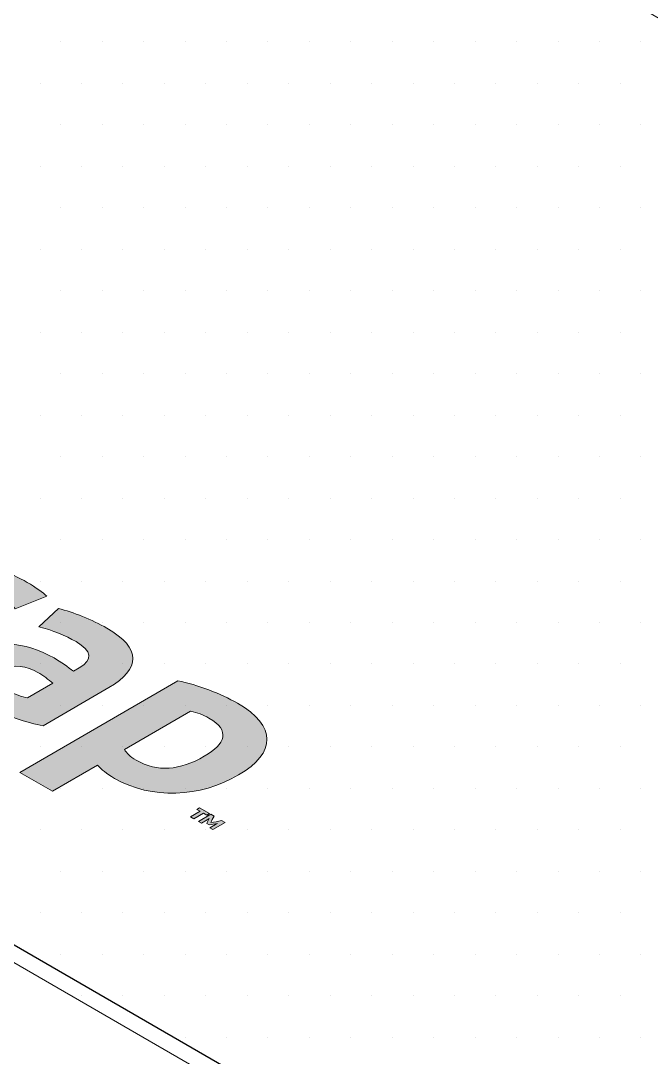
# Model space of a CAD drawing. Header units: inches. Extents: x -17.6 to 82.3, y -15.1 to 23.2.
# Drawn here: x 16.2297 to 16.515, y 10.5778 to 11.0465 of the extents above; entities that cross this region are included whole.
import ezdxf

# ---------------------------------------------------------------- set-up
doc = ezdxf.new("R2010")
doc.units = ezdxf.units.IN
doc.header["$MEASUREMENT"] = 0
for name, color, linetype, lineweight in [('.ATI-HATCH', 7, 'Continuous', 0), ('G-ANNO-TTLB', 7, 'Continuous', 0), ('TYVEK', 7, 'Continuous', 0)]:
    doc.layers.add(name, color=color, linetype=linetype, lineweight=lineweight)

# ---------------------------------------------------------------- blocks, each defined once
blk = doc.blocks.new('Block_249')
at = {"layer": 'TYVEK', "true_color": 0x000000, "transparency": 33554687}
h = blk.add_hatch(color=18, dxfattribs=at)
h.dxf.hatch_style = 2
edge = h.paths.add_edge_path()
edge.add_spline(control_points=[(16.2327, 10.79251), (16.23659, 10.79028), (16.23984, 10.78792), (16.24146, 10.78637), (16.24146, 10.78637), (16.2272, 10.78059), (16.2272, 10.78059), (16.22601, 10.78201), (16.22395, 10.78344), (16.22169, 10.78474), (16.21769, 10.78703), (16.21424, 10.78815), (16.2109, 10.78883), (16.2109, 10.78883), (16.16892, 10.76446), (16.16892, 10.76446), (16.16892, 10.76446), (16.15402, 10.77301), (16.15402, 10.77301), (16.15402, 10.77301), (16.20531, 10.80279), (16.20531, 10.80279), (16.21404, 10.80113), (16.22493, 10.79697), (16.2327, 10.79251)], knot_values=[0, 0, 0, 0, 1, 1, 1, 2, 2, 2, 3, 3, 3, 4, 4, 4, 5, 5, 5, 6, 6, 6, 7, 7, 7, 8, 8, 8, 8], degree=3, periodic=0)
h = blk.add_hatch(color=18, dxfattribs=at)
h.dxf.hatch_style = 2
edge = h.paths.add_edge_path()
edge.add_spline(control_points=[(16.23277, 10.74029), (16.23277, 10.74029), (16.24422, 10.74695), (16.24422, 10.74695), (16.24227, 10.74868), (16.24, 10.75036), (16.23741, 10.75185), (16.23244, 10.7547), (16.22663, 10.75581), (16.2216, 10.75289), (16.2171, 10.75028), (16.21798, 10.74705), (16.22371, 10.74376), (16.22694, 10.7419), (16.23029, 10.74073), (16.23277, 10.74029)], knot_values=[0, 0, 0, 0, 1, 1, 1, 2, 2, 2, 3, 3, 3, 4, 4, 4, 5, 5, 5, 5], degree=3, periodic=0)
edge = h.paths.add_edge_path()
edge.add_spline(control_points=[(16.21159, 10.73848), (16.1968, 10.74697), (16.19652, 10.75541), (16.20616, 10.76101), (16.21676, 10.76717), (16.23172, 10.76575), (16.24479, 10.75837), (16.24781, 10.75664), (16.25127, 10.75416), (16.25354, 10.75236), (16.25354, 10.75236), (16.25611, 10.75385), (16.25611, 10.75385), (16.26264, 10.75764), (16.26197, 10.76161), (16.25473, 10.76577), (16.24998, 10.7685), (16.24415, 10.77098), (16.23791, 10.77246), (16.23791, 10.77246), (16.24677, 10.78073), (16.24677, 10.78073), (16.25334, 10.77918), (16.26208, 10.77565), (16.26867, 10.77186), (16.28454, 10.76275), (16.28407, 10.75337), (16.26962, 10.74498), (16.26962, 10.74498), (16.23985, 10.7277), (16.23985, 10.7277), (16.23317, 10.72893), (16.22239, 10.73228), (16.21159, 10.73848)], knot_values=[0, 0, 0, 0, 1, 1, 1, 2, 2, 2, 3, 3, 3, 4, 4, 4, 5, 5, 5, 6, 6, 6, 7, 7, 7, 8, 8, 8, 9, 9, 9, 10, 10, 10, 11, 11, 11, 11], degree=3, periodic=0)
h = blk.add_hatch(color=18, dxfattribs=at)
h.dxf.hatch_style = 2
edge = h.paths.add_edge_path()
edge.add_spline(control_points=[(16.28201, 10.71215), (16.29151, 10.70669), (16.30172, 10.70751), (16.31275, 10.71391), (16.32239, 10.71951), (16.32471, 10.72559), (16.31488, 10.73123), (16.31218, 10.73278), (16.3097, 10.73359), (16.30658, 10.73439), (16.30658, 10.73439), (16.2766, 10.71699), (16.2766, 10.71699), (16.27779, 10.71531), (16.27888, 10.71394), (16.28201, 10.71215)], knot_values=[0, 0, 0, 0, 1, 1, 1, 2, 2, 2, 3, 3, 3, 4, 4, 4, 5, 5, 5, 5], degree=3, periodic=0)
edge = h.paths.add_edge_path()
edge.add_spline(control_points=[(16.27217, 10.70394), (16.2684, 10.70611), (16.26623, 10.70785), (16.2645, 10.70996), (16.2645, 10.70996), (16.24415, 10.69815), (16.24415, 10.69815), (16.24415, 10.69815), (16.22935, 10.70664), (16.22935, 10.70664), (16.22935, 10.70664), (16.30078, 10.74811), (16.30078, 10.74811), (16.30972, 10.74619), (16.32018, 10.74229), (16.32785, 10.73789), (16.34556, 10.72772), (16.34543, 10.71543), (16.3283, 10.70548), (16.31074, 10.69528), (16.28902, 10.69427), (16.27217, 10.70394)], knot_values=[0, 0, 0, 0, 1, 1, 1, 2, 2, 2, 3, 3, 3, 4, 4, 4, 5, 5, 5, 6, 6, 6, 7, 7, 7, 7], degree=3, periodic=0)
h = blk.add_hatch(color=18, dxfattribs=at)
h.dxf.hatch_style = 2
edge = h.paths.add_edge_path()
edge.add_spline(control_points=[(16.31727, 10.6868), (16.31651, 10.68572), (16.31609, 10.68487), (16.31578, 10.68394), (16.31737, 10.68413), (16.31877, 10.68442), (16.32062, 10.68488), (16.32062, 10.68488), (16.32217, 10.68398), (16.32217, 10.68398), (16.32217, 10.68398), (16.31663, 10.68077), (16.31663, 10.68077), (16.31663, 10.68077), (16.31528, 10.68155), (16.31528, 10.68155), (16.31528, 10.68155), (16.31783, 10.68303), (16.31783, 10.68303), (16.31783, 10.68303), (16.31876, 10.68349), (16.31876, 10.68349), (16.3175, 10.68326), (16.3161, 10.68305), (16.31495, 10.6829), (16.31495, 10.6829), (16.31392, 10.6835), (16.31392, 10.6835), (16.31416, 10.68418), (16.31454, 10.685), (16.31493, 10.68575), (16.31493, 10.68575), (16.31409, 10.68518), (16.31409, 10.68518), (16.31409, 10.68518), (16.31154, 10.6837), (16.31154, 10.6837), (16.31154, 10.6837), (16.31018, 10.68447), (16.31018, 10.68447), (16.31018, 10.68447), (16.31572, 10.68769), (16.31572, 10.68769), (16.31572, 10.68769), (16.31727, 10.6868), (16.31727, 10.6868)], knot_values=[0, 0, 0, 0, 1, 1, 1, 2, 2, 2, 3, 3, 3, 4, 4, 4, 5, 5, 5, 6, 6, 6, 7, 7, 7, 8, 8, 8, 9, 9, 9, 10, 10, 10, 11, 11, 11, 12, 12, 12, 13, 13, 13, 14, 14, 14, 15, 15, 15, 15], degree=3, periodic=0)
edge = h.paths.add_edge_path()
edge.add_spline(control_points=[(16.31086, 10.68906), (16.31086, 10.68906), (16.30936, 10.68992), (16.30936, 10.68992), (16.30936, 10.68992), (16.31059, 10.69064), (16.31059, 10.69064), (16.31059, 10.69064), (16.3151, 10.68804), (16.3151, 10.68804), (16.3151, 10.68804), (16.31387, 10.68733), (16.31387, 10.68733), (16.31387, 10.68733), (16.31237, 10.6882), (16.31237, 10.6882), (16.31237, 10.6882), (16.30806, 10.68569), (16.30806, 10.68569), (16.30806, 10.68569), (16.30655, 10.68656), (16.30655, 10.68656), (16.30655, 10.68656), (16.31086, 10.68906), (16.31086, 10.68906)], knot_values=[0, 0, 0, 0, 1, 1, 1, 2, 2, 2, 3, 3, 3, 4, 4, 4, 5, 5, 5, 6, 6, 6, 7, 7, 7, 8, 8, 8, 8], degree=3, periodic=0)
at = {"layer": 'TYVEK'}
for points, knots in [([(16.2327, 10.79251), (16.23659, 10.79028), (16.23984, 10.78792), (16.24146, 10.78637), (16.24146, 10.78637), (16.2272, 10.78059), (16.2272, 10.78059), (16.22601, 10.78201), (16.22395, 10.78344), (16.22169, 10.78474), (16.21769, 10.78703), (16.21424, 10.78815), (16.2109, 10.78883), (16.2109, 10.78883), (16.16892, 10.76446), (16.16892, 10.76446), (16.16892, 10.76446), (16.15402, 10.77301), (16.15402, 10.77301), (16.15402, 10.77301), (16.20531, 10.80279), (16.20531, 10.80279), (16.21404, 10.80113), (16.22493, 10.79697), (16.2327, 10.79251)], [0, 0, 0, 0, 1, 1, 1, 2, 2, 2, 3, 3, 3, 4, 4, 4, 5, 5, 5, 6, 6, 6, 7, 7, 7, 8, 8, 8, 8]), ([(16.21159, 10.73848), (16.1968, 10.74697), (16.19652, 10.75541), (16.20616, 10.76101), (16.21676, 10.76717), (16.23172, 10.76575), (16.24479, 10.75837), (16.24781, 10.75664), (16.25127, 10.75416), (16.25354, 10.75236), (16.25354, 10.75236), (16.25611, 10.75385), (16.25611, 10.75385), (16.26264, 10.75764), (16.26197, 10.76161), (16.25473, 10.76577), (16.24998, 10.7685), (16.24415, 10.77098), (16.23791, 10.77246), (16.23791, 10.77246), (16.24677, 10.78073), (16.24677, 10.78073), (16.25334, 10.77918), (16.26208, 10.77565), (16.26867, 10.77186), (16.28454, 10.76275), (16.28407, 10.75337), (16.26962, 10.74498), (16.26962, 10.74498), (16.23985, 10.7277), (16.23985, 10.7277), (16.23317, 10.72893), (16.22239, 10.73228), (16.21159, 10.73848)], [0, 0, 0, 0, 1, 1, 1, 2, 2, 2, 3, 3, 3, 4, 4, 4, 5, 5, 5, 6, 6, 6, 7, 7, 7, 8, 8, 8, 9, 9, 9, 10, 10, 10, 11, 11, 11, 11]), ([(16.23277, 10.74029), (16.23277, 10.74029), (16.24422, 10.74695), (16.24422, 10.74695), (16.24227, 10.74868), (16.24, 10.75036), (16.23741, 10.75185), (16.23244, 10.7547), (16.22663, 10.75581), (16.2216, 10.75289), (16.2171, 10.75028), (16.21798, 10.74705), (16.22371, 10.74376), (16.22694, 10.7419), (16.23029, 10.74073), (16.23277, 10.74029)], [0, 0, 0, 0, 1, 1, 1, 2, 2, 2, 3, 3, 3, 4, 4, 4, 5, 5, 5, 5]), ([(16.27217, 10.70394), (16.2684, 10.70611), (16.26623, 10.70785), (16.2645, 10.70996), (16.2645, 10.70996), (16.24415, 10.69815), (16.24415, 10.69815), (16.24415, 10.69815), (16.22935, 10.70664), (16.22935, 10.70664), (16.22935, 10.70664), (16.30078, 10.74811), (16.30078, 10.74811), (16.30972, 10.74619), (16.32018, 10.74229), (16.32785, 10.73789), (16.34556, 10.72772), (16.34543, 10.71543), (16.3283, 10.70548), (16.31074, 10.69528), (16.28902, 10.69427), (16.27217, 10.70394)], [0, 0, 0, 0, 1, 1, 1, 2, 2, 2, 3, 3, 3, 4, 4, 4, 5, 5, 5, 6, 6, 6, 7, 7, 7, 7]), ([(16.28201, 10.71215), (16.29151, 10.70669), (16.30172, 10.70751), (16.31275, 10.71391), (16.32239, 10.71951), (16.32471, 10.72559), (16.31488, 10.73123), (16.31218, 10.73278), (16.3097, 10.73359), (16.30658, 10.73439), (16.30658, 10.73439), (16.2766, 10.71699), (16.2766, 10.71699), (16.27779, 10.71531), (16.27888, 10.71394), (16.28201, 10.71215)], [0, 0, 0, 0, 1, 1, 1, 2, 2, 2, 3, 3, 3, 4, 4, 4, 5, 5, 5, 5]), ([(16.31086, 10.68906), (16.31086, 10.68906), (16.30936, 10.68992), (16.30936, 10.68992), (16.30936, 10.68992), (16.31059, 10.69064), (16.31059, 10.69064), (16.31059, 10.69064), (16.3151, 10.68804), (16.3151, 10.68804), (16.3151, 10.68804), (16.31387, 10.68733), (16.31387, 10.68733), (16.31387, 10.68733), (16.31237, 10.6882), (16.31237, 10.6882), (16.31237, 10.6882), (16.30806, 10.68569), (16.30806, 10.68569), (16.30806, 10.68569), (16.30655, 10.68656), (16.30655, 10.68656), (16.30655, 10.68656), (16.31086, 10.68906), (16.31086, 10.68906)], [0, 0, 0, 0, 1, 1, 1, 2, 2, 2, 3, 3, 3, 4, 4, 4, 5, 5, 5, 6, 6, 6, 7, 7, 7, 8, 8, 8, 8]), ([(16.31727, 10.6868), (16.31651, 10.68572), (16.31609, 10.68487), (16.31578, 10.68394), (16.31737, 10.68413), (16.31877, 10.68442), (16.32062, 10.68488), (16.32062, 10.68488), (16.32217, 10.68398), (16.32217, 10.68398), (16.32217, 10.68398), (16.31663, 10.68077), (16.31663, 10.68077), (16.31663, 10.68077), (16.31528, 10.68155), (16.31528, 10.68155), (16.31528, 10.68155), (16.31783, 10.68303), (16.31783, 10.68303), (16.31783, 10.68303), (16.31876, 10.68349), (16.31876, 10.68349), (16.3175, 10.68326), (16.3161, 10.68305), (16.31495, 10.6829), (16.31495, 10.6829), (16.31392, 10.6835), (16.31392, 10.6835), (16.31416, 10.68418), (16.31454, 10.685), (16.31493, 10.68575), (16.31493, 10.68575), (16.31409, 10.68518), (16.31409, 10.68518), (16.31409, 10.68518), (16.31154, 10.6837), (16.31154, 10.6837), (16.31154, 10.6837), (16.31018, 10.68447), (16.31018, 10.68447), (16.31018, 10.68447), (16.31572, 10.68769), (16.31572, 10.68769), (16.31572, 10.68769), (16.31727, 10.6868), (16.31727, 10.6868)], [0, 0, 0, 0, 1, 1, 1, 2, 2, 2, 3, 3, 3, 4, 4, 4, 5, 5, 5, 6, 6, 6, 7, 7, 7, 8, 8, 8, 9, 9, 9, 10, 10, 10, 11, 11, 11, 12, 12, 12, 13, 13, 13, 14, 14, 14, 15, 15, 15, 15])]:
    blk.add_open_spline(points, degree=3, knots=knots, dxfattribs=at)
blk = doc.blocks.new('Block_248')
at = {"layer": 'TYVEK'}
blk.add_blockref('Block_249', (0, 0), dxfattribs=at)
blk = doc.blocks.new('Block_353')
at = {"layer": '.ATI-HATCH'}
blk.add_open_spline([(17.86528, 10.26903), (17.86528, 10.26903), (16.02681, 11.33181), (16.02681, 11.33181), (16.02681, 11.33181), (15.78736, 11.30125), (15.78736, 11.30125), (15.78736, 11.30125), (15.69111, 11.24611), (15.69111, 11.24611), (15.69111, 11.24611), (15.69111, 10.93028), (15.69111, 10.93028), (15.69111, 10.93028), (17.59694, 9.82833), (17.59694, 9.82833), (17.59694, 9.82833), (17.73153, 9.75056), (17.73153, 9.75056), (17.73153, 9.75056), (18.69347, 9.79014), (18.69347, 9.79014), (18.69347, 9.79014), (17.86528, 10.26903), (17.86528, 10.26903)], degree=3, knots=[0, 0, 0, 0, 1, 1, 1, 2, 2, 2, 3, 3, 3, 4, 4, 4, 5, 5, 5, 6, 6, 6, 7, 7, 7, 8, 8, 8, 8], dxfattribs=at)
at = {"layer": '.ATI-HATCH', "color": 8, "lineweight": 0, "true_color": 0x808080}
for points in [[(16.24785, 11.0369), (16.24785, 11.0369), (16.24785, 11.0369), (16.24785, 11.0369)], [(16.2666, 11.0369), (16.2666, 11.0369), (16.2666, 11.0369), (16.2666, 11.0369)], [(16.28535, 11.0369), (16.28535, 11.0369), (16.28535, 11.0369), (16.28535, 11.0369)], [(16.3041, 11.0369), (16.3041, 11.0369), (16.3041, 11.0369), (16.3041, 11.0369)], [(16.32285, 11.0369), (16.32285, 11.0369), (16.32285, 11.0369), (16.32285, 11.0369)], [(16.3416, 11.0369), (16.3416, 11.0369), (16.3416, 11.0369), (16.3416, 11.0369)], [(16.36035, 11.0369), (16.36035, 11.0369), (16.36035, 11.0369), (16.36035, 11.0369)], [(16.3791, 11.0369), (16.3791, 11.0369), (16.3791, 11.0369), (16.3791, 11.0369)], [(16.39785, 11.0369), (16.39785, 11.0369), (16.39785, 11.0369), (16.39785, 11.0369)], [(16.4166, 11.0369), (16.4166, 11.0369), (16.4166, 11.0369), (16.4166, 11.0369)], [(16.43535, 11.0369), (16.43535, 11.0369), (16.43535, 11.0369), (16.43535, 11.0369)], [(16.4541, 11.0369), (16.4541, 11.0369), (16.4541, 11.0369), (16.4541, 11.0369)], [(16.47285, 11.0369), (16.47285, 11.0369), (16.47285, 11.0369), (16.47285, 11.0369)], [(16.4916, 11.0369), (16.4916, 11.0369), (16.4916, 11.0369), (16.4916, 11.0369)], [(16.51035, 11.0369), (16.51035, 11.0369), (16.51035, 11.0369), (16.51035, 11.0369)], [(16.23847, 11.01815), (16.23847, 11.01815), (16.23847, 11.01815), (16.23847, 11.01815)], [(16.25722, 11.01815), (16.25722, 11.01815), (16.25722, 11.01815), (16.25722, 11.01815)], [(16.27597, 11.01815), (16.27597, 11.01815), (16.27597, 11.01815), (16.27597, 11.01815)], [(16.29472, 11.01815), (16.29472, 11.01815), (16.29472, 11.01815), (16.29472, 11.01815)], [(16.31347, 11.01815), (16.31347, 11.01815), (16.31347, 11.01815), (16.31347, 11.01815)], [(16.33222, 11.01815), (16.33222, 11.01815), (16.33222, 11.01815), (16.33222, 11.01815)], [(16.35097, 11.01815), (16.35097, 11.01815), (16.35097, 11.01815), (16.35097, 11.01815)], [(16.36972, 11.01815), (16.36972, 11.01815), (16.36972, 11.01815), (16.36972, 11.01815)], [(16.38847, 11.01815), (16.38847, 11.01815), (16.38847, 11.01815), (16.38847, 11.01815)], [(16.40722, 11.01815), (16.40722, 11.01815), (16.40722, 11.01815), (16.40722, 11.01815)], [(16.42597, 11.01815), (16.42597, 11.01815), (16.42597, 11.01815), (16.42597, 11.01815)], [(16.44472, 11.01815), (16.44472, 11.01815), (16.44472, 11.01815), (16.44472, 11.01815)], [(16.46347, 11.01815), (16.46347, 11.01815), (16.46347, 11.01815), (16.46347, 11.01815)], [(16.48222, 11.01815), (16.48222, 11.01815), (16.48222, 11.01815), (16.48222, 11.01815)], [(16.50097, 11.01815), (16.50097, 11.01815), (16.50097, 11.01815), (16.50097, 11.01815)], [(16.24785, 10.9994), (16.24785, 10.9994), (16.24785, 10.9994), (16.24785, 10.9994)], [(16.2666, 10.9994), (16.2666, 10.9994), (16.2666, 10.9994), (16.2666, 10.9994)], [(16.28535, 10.9994), (16.28535, 10.9994), (16.28535, 10.9994), (16.28535, 10.9994)], [(16.3041, 10.9994), (16.3041, 10.9994), (16.3041, 10.9994), (16.3041, 10.9994)], [(16.32285, 10.9994), (16.32285, 10.9994), (16.32285, 10.9994), (16.32285, 10.9994)], [(16.3416, 10.9994), (16.3416, 10.9994), (16.3416, 10.9994), (16.3416, 10.9994)], [(16.36035, 10.9994), (16.36035, 10.9994), (16.36035, 10.9994), (16.36035, 10.9994)], [(16.3791, 10.9994), (16.3791, 10.9994), (16.3791, 10.9994), (16.3791, 10.9994)], [(16.39785, 10.9994), (16.39785, 10.9994), (16.39785, 10.9994), (16.39785, 10.9994)], [(16.4166, 10.9994), (16.4166, 10.9994), (16.4166, 10.9994), (16.4166, 10.9994)], [(16.43535, 10.9994), (16.43535, 10.9994), (16.43535, 10.9994), (16.43535, 10.9994)], [(16.4541, 10.9994), (16.4541, 10.9994), (16.4541, 10.9994), (16.4541, 10.9994)], [(16.47285, 10.9994), (16.47285, 10.9994), (16.47285, 10.9994), (16.47285, 10.9994)], [(16.4916, 10.9994), (16.4916, 10.9994), (16.4916, 10.9994), (16.4916, 10.9994)], [(16.51035, 10.9994), (16.51035, 10.9994), (16.51035, 10.9994), (16.51035, 10.9994)], [(16.23847, 10.98065), (16.23847, 10.98065), (16.23847, 10.98065), (16.23847, 10.98065)], [(16.25722, 10.98065), (16.25722, 10.98065), (16.25722, 10.98065), (16.25722, 10.98065)], [(16.27597, 10.98065), (16.27597, 10.98065), (16.27597, 10.98065), (16.27597, 10.98065)], [(16.29472, 10.98065), (16.29472, 10.98065), (16.29472, 10.98065), (16.29472, 10.98065)], [(16.31347, 10.98065), (16.31347, 10.98065), (16.31347, 10.98065), (16.31347, 10.98065)], [(16.33222, 10.98065), (16.33222, 10.98065), (16.33222, 10.98065), (16.33222, 10.98065)], [(16.35097, 10.98065), (16.35097, 10.98065), (16.35097, 10.98065), (16.35097, 10.98065)], [(16.36972, 10.98065), (16.36972, 10.98065), (16.36972, 10.98065), (16.36972, 10.98065)], [(16.38847, 10.98065), (16.38847, 10.98065), (16.38847, 10.98065), (16.38847, 10.98065)], [(16.40722, 10.98065), (16.40722, 10.98065), (16.40722, 10.98065), (16.40722, 10.98065)], [(16.42597, 10.98065), (16.42597, 10.98065), (16.42597, 10.98065), (16.42597, 10.98065)], [(16.44472, 10.98065), (16.44472, 10.98065), (16.44472, 10.98065), (16.44472, 10.98065)], [(16.46347, 10.98065), (16.46347, 10.98065), (16.46347, 10.98065), (16.46347, 10.98065)], [(16.48222, 10.98065), (16.48222, 10.98065), (16.48222, 10.98065), (16.48222, 10.98065)], [(16.50097, 10.98065), (16.50097, 10.98065), (16.50097, 10.98065), (16.50097, 10.98065)], [(16.24785, 10.9619), (16.24785, 10.9619), (16.24785, 10.9619), (16.24785, 10.9619)], [(16.2666, 10.9619), (16.2666, 10.9619), (16.2666, 10.9619), (16.2666, 10.9619)], [(16.28535, 10.9619), (16.28535, 10.9619), (16.28535, 10.9619), (16.28535, 10.9619)], [(16.3041, 10.9619), (16.3041, 10.9619), (16.3041, 10.9619), (16.3041, 10.9619)], [(16.32285, 10.9619), (16.32285, 10.9619), (16.32285, 10.9619), (16.32285, 10.9619)], [(16.3416, 10.9619), (16.3416, 10.9619), (16.3416, 10.9619), (16.3416, 10.9619)], [(16.36035, 10.9619), (16.36035, 10.9619), (16.36035, 10.9619), (16.36035, 10.9619)], [(16.3791, 10.9619), (16.3791, 10.9619), (16.3791, 10.9619), (16.3791, 10.9619)], [(16.39785, 10.9619), (16.39785, 10.9619), (16.39785, 10.9619), (16.39785, 10.9619)], [(16.4166, 10.9619), (16.4166, 10.9619), (16.4166, 10.9619), (16.4166, 10.9619)], [(16.43535, 10.9619), (16.43535, 10.9619), (16.43535, 10.9619), (16.43535, 10.9619)], [(16.4541, 10.9619), (16.4541, 10.9619), (16.4541, 10.9619), (16.4541, 10.9619)], [(16.47285, 10.9619), (16.47285, 10.9619), (16.47285, 10.9619), (16.47285, 10.9619)], [(16.4916, 10.9619), (16.4916, 10.9619), (16.4916, 10.9619), (16.4916, 10.9619)], [(16.51035, 10.9619), (16.51035, 10.9619), (16.51035, 10.9619), (16.51035, 10.9619)], [(16.23847, 10.94315), (16.23847, 10.94315), (16.23847, 10.94315), (16.23847, 10.94315)], [(16.25722, 10.94315), (16.25722, 10.94315), (16.25722, 10.94315), (16.25722, 10.94315)], [(16.27597, 10.94315), (16.27597, 10.94315), (16.27597, 10.94315), (16.27597, 10.94315)], [(16.29472, 10.94315), (16.29472, 10.94315), (16.29472, 10.94315), (16.29472, 10.94315)], [(16.31347, 10.94315), (16.31347, 10.94315), (16.31347, 10.94315), (16.31347, 10.94315)], [(16.33222, 10.94315), (16.33222, 10.94315), (16.33222, 10.94315), (16.33222, 10.94315)], [(16.35097, 10.94315), (16.35097, 10.94315), (16.35097, 10.94315), (16.35097, 10.94315)], [(16.36972, 10.94315), (16.36972, 10.94315), (16.36972, 10.94315), (16.36972, 10.94315)], [(16.38847, 10.94315), (16.38847, 10.94315), (16.38847, 10.94315), (16.38847, 10.94315)], [(16.40722, 10.94315), (16.40722, 10.94315), (16.40722, 10.94315), (16.40722, 10.94315)], [(16.42597, 10.94315), (16.42597, 10.94315), (16.42597, 10.94315), (16.42597, 10.94315)], [(16.44472, 10.94315), (16.44472, 10.94315), (16.44472, 10.94315), (16.44472, 10.94315)], [(16.46347, 10.94315), (16.46347, 10.94315), (16.46347, 10.94315), (16.46347, 10.94315)], [(16.48222, 10.94315), (16.48222, 10.94315), (16.48222, 10.94315), (16.48222, 10.94315)], [(16.50097, 10.94315), (16.50097, 10.94315), (16.50097, 10.94315), (16.50097, 10.94315)], [(16.24785, 10.9244), (16.24785, 10.9244), (16.24785, 10.9244), (16.24785, 10.9244)], [(16.2666, 10.9244), (16.2666, 10.9244), (16.2666, 10.9244), (16.2666, 10.9244)], [(16.28535, 10.9244), (16.28535, 10.9244), (16.28535, 10.9244), (16.28535, 10.9244)], [(16.3041, 10.9244), (16.3041, 10.9244), (16.3041, 10.9244), (16.3041, 10.9244)], [(16.32285, 10.9244), (16.32285, 10.9244), (16.32285, 10.9244), (16.32285, 10.9244)], [(16.3416, 10.9244), (16.3416, 10.9244), (16.3416, 10.9244), (16.3416, 10.9244)], [(16.36035, 10.9244), (16.36035, 10.9244), (16.36035, 10.9244), (16.36035, 10.9244)], [(16.3791, 10.9244), (16.3791, 10.9244), (16.3791, 10.9244), (16.3791, 10.9244)], [(16.39785, 10.9244), (16.39785, 10.9244), (16.39785, 10.9244), (16.39785, 10.9244)], [(16.4166, 10.9244), (16.4166, 10.9244), (16.4166, 10.9244), (16.4166, 10.9244)], [(16.43535, 10.9244), (16.43535, 10.9244), (16.43535, 10.9244), (16.43535, 10.9244)], [(16.4541, 10.9244), (16.4541, 10.9244), (16.4541, 10.9244), (16.4541, 10.9244)], [(16.47285, 10.9244), (16.47285, 10.9244), (16.47285, 10.9244), (16.47285, 10.9244)], [(16.4916, 10.9244), (16.4916, 10.9244), (16.4916, 10.9244), (16.4916, 10.9244)], [(16.51035, 10.9244), (16.51035, 10.9244), (16.51035, 10.9244), (16.51035, 10.9244)], [(16.23847, 10.90565), (16.23847, 10.90565), (16.23847, 10.90565), (16.23847, 10.90565)], [(16.25722, 10.90565), (16.25722, 10.90565), (16.25722, 10.90565), (16.25722, 10.90565)], [(16.27597, 10.90565), (16.27597, 10.90565), (16.27597, 10.90565), (16.27597, 10.90565)], [(16.29472, 10.90565), (16.29472, 10.90565), (16.29472, 10.90565), (16.29472, 10.90565)], [(16.31347, 10.90565), (16.31347, 10.90565), (16.31347, 10.90565), (16.31347, 10.90565)], [(16.33222, 10.90565), (16.33222, 10.90565), (16.33222, 10.90565), (16.33222, 10.90565)], [(16.35097, 10.90565), (16.35097, 10.90565), (16.35097, 10.90565), (16.35097, 10.90565)], [(16.36972, 10.90565), (16.36972, 10.90565), (16.36972, 10.90565), (16.36972, 10.90565)], [(16.38847, 10.90565), (16.38847, 10.90565), (16.38847, 10.90565), (16.38847, 10.90565)], [(16.40722, 10.90565), (16.40722, 10.90565), (16.40722, 10.90565), (16.40722, 10.90565)], [(16.42597, 10.90565), (16.42597, 10.90565), (16.42597, 10.90565), (16.42597, 10.90565)], [(16.44472, 10.90565), (16.44472, 10.90565), (16.44472, 10.90565), (16.44472, 10.90565)], [(16.46347, 10.90565), (16.46347, 10.90565), (16.46347, 10.90565), (16.46347, 10.90565)], [(16.48222, 10.90565), (16.48222, 10.90565), (16.48222, 10.90565), (16.48222, 10.90565)], [(16.50097, 10.90565), (16.50097, 10.90565), (16.50097, 10.90565), (16.50097, 10.90565)], [(16.24785, 10.8869), (16.24785, 10.8869), (16.24785, 10.8869), (16.24785, 10.8869)], [(16.2666, 10.8869), (16.2666, 10.8869), (16.2666, 10.8869), (16.2666, 10.8869)], [(16.28535, 10.8869), (16.28535, 10.8869), (16.28535, 10.8869), (16.28535, 10.8869)], [(16.3041, 10.8869), (16.3041, 10.8869), (16.3041, 10.8869), (16.3041, 10.8869)], [(16.32285, 10.8869), (16.32285, 10.8869), (16.32285, 10.8869), (16.32285, 10.8869)], [(16.3416, 10.8869), (16.3416, 10.8869), (16.3416, 10.8869), (16.3416, 10.8869)], [(16.36035, 10.8869), (16.36035, 10.8869), (16.36035, 10.8869), (16.36035, 10.8869)], [(16.3791, 10.8869), (16.3791, 10.8869), (16.3791, 10.8869), (16.3791, 10.8869)], [(16.39785, 10.8869), (16.39785, 10.8869), (16.39785, 10.8869), (16.39785, 10.8869)], [(16.4166, 10.8869), (16.4166, 10.8869), (16.4166, 10.8869), (16.4166, 10.8869)], [(16.43535, 10.8869), (16.43535, 10.8869), (16.43535, 10.8869), (16.43535, 10.8869)], [(16.4541, 10.8869), (16.4541, 10.8869), (16.4541, 10.8869), (16.4541, 10.8869)], [(16.47285, 10.8869), (16.47285, 10.8869), (16.47285, 10.8869), (16.47285, 10.8869)], [(16.4916, 10.8869), (16.4916, 10.8869), (16.4916, 10.8869), (16.4916, 10.8869)], [(16.51035, 10.8869), (16.51035, 10.8869), (16.51035, 10.8869), (16.51035, 10.8869)], [(16.23847, 10.86815), (16.23847, 10.86815), (16.23847, 10.86815), (16.23847, 10.86815)], [(16.25722, 10.86815), (16.25722, 10.86815), (16.25722, 10.86815), (16.25722, 10.86815)], [(16.27597, 10.86815), (16.27597, 10.86815), (16.27597, 10.86815), (16.27597, 10.86815)], [(16.29472, 10.86815), (16.29472, 10.86815), (16.29472, 10.86815), (16.29472, 10.86815)], [(16.31347, 10.86815), (16.31347, 10.86815), (16.31347, 10.86815), (16.31347, 10.86815)], [(16.33222, 10.86815), (16.33222, 10.86815), (16.33222, 10.86815), (16.33222, 10.86815)], [(16.35097, 10.86815), (16.35097, 10.86815), (16.35097, 10.86815), (16.35097, 10.86815)], [(16.36972, 10.86815), (16.36972, 10.86815), (16.36972, 10.86815), (16.36972, 10.86815)], [(16.38847, 10.86815), (16.38847, 10.86815), (16.38847, 10.86815), (16.38847, 10.86815)], [(16.40722, 10.86815), (16.40722, 10.86815), (16.40722, 10.86815), (16.40722, 10.86815)], [(16.42597, 10.86815), (16.42597, 10.86815), (16.42597, 10.86815), (16.42597, 10.86815)], [(16.44472, 10.86815), (16.44472, 10.86815), (16.44472, 10.86815), (16.44472, 10.86815)], [(16.46347, 10.86815), (16.46347, 10.86815), (16.46347, 10.86815), (16.46347, 10.86815)], [(16.48222, 10.86815), (16.48222, 10.86815), (16.48222, 10.86815), (16.48222, 10.86815)], [(16.50097, 10.86815), (16.50097, 10.86815), (16.50097, 10.86815), (16.50097, 10.86815)], [(16.24785, 10.8494), (16.24785, 10.8494), (16.24785, 10.8494), (16.24785, 10.8494)], [(16.2666, 10.8494), (16.2666, 10.8494), (16.2666, 10.8494), (16.2666, 10.8494)], [(16.28535, 10.8494), (16.28535, 10.8494), (16.28535, 10.8494), (16.28535, 10.8494)], [(16.3041, 10.8494), (16.3041, 10.8494), (16.3041, 10.8494), (16.3041, 10.8494)], [(16.32285, 10.8494), (16.32285, 10.8494), (16.32285, 10.8494), (16.32285, 10.8494)], [(16.3416, 10.8494), (16.3416, 10.8494), (16.3416, 10.8494), (16.3416, 10.8494)], [(16.36035, 10.8494), (16.36035, 10.8494), (16.36035, 10.8494), (16.36035, 10.8494)], [(16.3791, 10.8494), (16.3791, 10.8494), (16.3791, 10.8494), (16.3791, 10.8494)], [(16.39785, 10.8494), (16.39785, 10.8494), (16.39785, 10.8494), (16.39785, 10.8494)], [(16.4166, 10.8494), (16.4166, 10.8494), (16.4166, 10.8494), (16.4166, 10.8494)], [(16.43535, 10.8494), (16.43535, 10.8494), (16.43535, 10.8494), (16.43535, 10.8494)], [(16.4541, 10.8494), (16.4541, 10.8494), (16.4541, 10.8494), (16.4541, 10.8494)], [(16.47285, 10.8494), (16.47285, 10.8494), (16.47285, 10.8494), (16.47285, 10.8494)], [(16.4916, 10.8494), (16.4916, 10.8494), (16.4916, 10.8494), (16.4916, 10.8494)], [(16.51035, 10.8494), (16.51035, 10.8494), (16.51035, 10.8494), (16.51035, 10.8494)], [(16.23847, 10.83065), (16.23847, 10.83065), (16.23847, 10.83065), (16.23847, 10.83065)], [(16.25722, 10.83065), (16.25722, 10.83065), (16.25722, 10.83065), (16.25722, 10.83065)], [(16.27597, 10.83065), (16.27597, 10.83065), (16.27597, 10.83065), (16.27597, 10.83065)], [(16.29472, 10.83065), (16.29472, 10.83065), (16.29472, 10.83065), (16.29472, 10.83065)], [(16.31347, 10.83065), (16.31347, 10.83065), (16.31347, 10.83065), (16.31347, 10.83065)], [(16.33222, 10.83065), (16.33222, 10.83065), (16.33222, 10.83065), (16.33222, 10.83065)], [(16.35097, 10.83065), (16.35097, 10.83065), (16.35097, 10.83065), (16.35097, 10.83065)], [(16.36972, 10.83065), (16.36972, 10.83065), (16.36972, 10.83065), (16.36972, 10.83065)], [(16.38847, 10.83065), (16.38847, 10.83065), (16.38847, 10.83065), (16.38847, 10.83065)], [(16.40722, 10.83065), (16.40722, 10.83065), (16.40722, 10.83065), (16.40722, 10.83065)], [(16.42597, 10.83065), (16.42597, 10.83065), (16.42597, 10.83065), (16.42597, 10.83065)], [(16.44472, 10.83065), (16.44472, 10.83065), (16.44472, 10.83065), (16.44472, 10.83065)], [(16.46347, 10.83065), (16.46347, 10.83065), (16.46347, 10.83065), (16.46347, 10.83065)], [(16.48222, 10.83065), (16.48222, 10.83065), (16.48222, 10.83065), (16.48222, 10.83065)], [(16.50097, 10.83065), (16.50097, 10.83065), (16.50097, 10.83065), (16.50097, 10.83065)], [(16.24785, 10.8119), (16.24785, 10.8119), (16.24785, 10.8119), (16.24785, 10.8119)], [(16.2666, 10.8119), (16.2666, 10.8119), (16.2666, 10.8119), (16.2666, 10.8119)], [(16.28535, 10.8119), (16.28535, 10.8119), (16.28535, 10.8119), (16.28535, 10.8119)], [(16.3041, 10.8119), (16.3041, 10.8119), (16.3041, 10.8119), (16.3041, 10.8119)], [(16.32285, 10.8119), (16.32285, 10.8119), (16.32285, 10.8119), (16.32285, 10.8119)], [(16.3416, 10.8119), (16.3416, 10.8119), (16.3416, 10.8119), (16.3416, 10.8119)], [(16.36035, 10.8119), (16.36035, 10.8119), (16.36035, 10.8119), (16.36035, 10.8119)], [(16.3791, 10.8119), (16.3791, 10.8119), (16.3791, 10.8119), (16.3791, 10.8119)], [(16.39785, 10.8119), (16.39785, 10.8119), (16.39785, 10.8119), (16.39785, 10.8119)], [(16.4166, 10.8119), (16.4166, 10.8119), (16.4166, 10.8119), (16.4166, 10.8119)], [(16.43535, 10.8119), (16.43535, 10.8119), (16.43535, 10.8119), (16.43535, 10.8119)], [(16.4541, 10.8119), (16.4541, 10.8119), (16.4541, 10.8119), (16.4541, 10.8119)], [(16.47285, 10.8119), (16.47285, 10.8119), (16.47285, 10.8119), (16.47285, 10.8119)], [(16.4916, 10.8119), (16.4916, 10.8119), (16.4916, 10.8119), (16.4916, 10.8119)], [(16.51035, 10.8119), (16.51035, 10.8119), (16.51035, 10.8119), (16.51035, 10.8119)], [(16.23847, 10.79315), (16.23847, 10.79315), (16.23847, 10.79315), (16.23847, 10.79315)], [(16.25722, 10.79315), (16.25722, 10.79315), (16.25722, 10.79315), (16.25722, 10.79315)], [(16.27597, 10.79315), (16.27597, 10.79315), (16.27597, 10.79315), (16.27597, 10.79315)], [(16.29472, 10.79315), (16.29472, 10.79315), (16.29472, 10.79315), (16.29472, 10.79315)], [(16.31347, 10.79315), (16.31347, 10.79315), (16.31347, 10.79315), (16.31347, 10.79315)], [(16.33222, 10.79315), (16.33222, 10.79315), (16.33222, 10.79315), (16.33222, 10.79315)], [(16.35097, 10.79315), (16.35097, 10.79315), (16.35097, 10.79315), (16.35097, 10.79315)], [(16.36972, 10.79315), (16.36972, 10.79315), (16.36972, 10.79315), (16.36972, 10.79315)], [(16.38847, 10.79315), (16.38847, 10.79315), (16.38847, 10.79315), (16.38847, 10.79315)], [(16.40722, 10.79315), (16.40722, 10.79315), (16.40722, 10.79315), (16.40722, 10.79315)], [(16.42597, 10.79315), (16.42597, 10.79315), (16.42597, 10.79315), (16.42597, 10.79315)], [(16.44472, 10.79315), (16.44472, 10.79315), (16.44472, 10.79315), (16.44472, 10.79315)], [(16.46347, 10.79315), (16.46347, 10.79315), (16.46347, 10.79315), (16.46347, 10.79315)], [(16.48222, 10.79315), (16.48222, 10.79315), (16.48222, 10.79315), (16.48222, 10.79315)], [(16.50097, 10.79315), (16.50097, 10.79315), (16.50097, 10.79315), (16.50097, 10.79315)], [(16.24785, 10.7744), (16.24785, 10.7744), (16.24785, 10.7744), (16.24785, 10.7744)], [(16.2666, 10.7744), (16.2666, 10.7744), (16.2666, 10.7744), (16.2666, 10.7744)], [(16.28535, 10.7744), (16.28535, 10.7744), (16.28535, 10.7744), (16.28535, 10.7744)], [(16.3041, 10.7744), (16.3041, 10.7744), (16.3041, 10.7744), (16.3041, 10.7744)], [(16.32285, 10.7744), (16.32285, 10.7744), (16.32285, 10.7744), (16.32285, 10.7744)], [(16.3416, 10.7744), (16.3416, 10.7744), (16.3416, 10.7744), (16.3416, 10.7744)], [(16.36035, 10.7744), (16.36035, 10.7744), (16.36035, 10.7744), (16.36035, 10.7744)], [(16.3791, 10.7744), (16.3791, 10.7744), (16.3791, 10.7744), (16.3791, 10.7744)], [(16.39785, 10.7744), (16.39785, 10.7744), (16.39785, 10.7744), (16.39785, 10.7744)], [(16.4166, 10.7744), (16.4166, 10.7744), (16.4166, 10.7744), (16.4166, 10.7744)], [(16.43535, 10.7744), (16.43535, 10.7744), (16.43535, 10.7744), (16.43535, 10.7744)], [(16.4541, 10.7744), (16.4541, 10.7744), (16.4541, 10.7744), (16.4541, 10.7744)], [(16.47285, 10.7744), (16.47285, 10.7744), (16.47285, 10.7744), (16.47285, 10.7744)], [(16.4916, 10.7744), (16.4916, 10.7744), (16.4916, 10.7744), (16.4916, 10.7744)], [(16.51035, 10.7744), (16.51035, 10.7744), (16.51035, 10.7744), (16.51035, 10.7744)], [(16.23847, 10.75565), (16.23847, 10.75565), (16.23847, 10.75565), (16.23847, 10.75565)], [(16.25722, 10.75565), (16.25722, 10.75565), (16.25722, 10.75565), (16.25722, 10.75565)], [(16.27597, 10.75565), (16.27597, 10.75565), (16.27597, 10.75565), (16.27597, 10.75565)], [(16.29472, 10.75565), (16.29472, 10.75565), (16.29472, 10.75565), (16.29472, 10.75565)], [(16.31347, 10.75565), (16.31347, 10.75565), (16.31347, 10.75565), (16.31347, 10.75565)], [(16.33222, 10.75565), (16.33222, 10.75565), (16.33222, 10.75565), (16.33222, 10.75565)], [(16.35097, 10.75565), (16.35097, 10.75565), (16.35097, 10.75565), (16.35097, 10.75565)], [(16.36972, 10.75565), (16.36972, 10.75565), (16.36972, 10.75565), (16.36972, 10.75565)], [(16.38847, 10.75565), (16.38847, 10.75565), (16.38847, 10.75565), (16.38847, 10.75565)], [(16.40722, 10.75565), (16.40722, 10.75565), (16.40722, 10.75565), (16.40722, 10.75565)], [(16.42597, 10.75565), (16.42597, 10.75565), (16.42597, 10.75565), (16.42597, 10.75565)], [(16.44472, 10.75565), (16.44472, 10.75565), (16.44472, 10.75565), (16.44472, 10.75565)], [(16.46347, 10.75565), (16.46347, 10.75565), (16.46347, 10.75565), (16.46347, 10.75565)], [(16.48222, 10.75565), (16.48222, 10.75565), (16.48222, 10.75565), (16.48222, 10.75565)], [(16.50097, 10.75565), (16.50097, 10.75565), (16.50097, 10.75565), (16.50097, 10.75565)], [(16.24785, 10.7369), (16.24785, 10.7369), (16.24785, 10.7369), (16.24785, 10.7369)], [(16.2666, 10.7369), (16.2666, 10.7369), (16.2666, 10.7369), (16.2666, 10.7369)], [(16.28535, 10.7369), (16.28535, 10.7369), (16.28535, 10.7369), (16.28535, 10.7369)], [(16.3041, 10.7369), (16.3041, 10.7369), (16.3041, 10.7369), (16.3041, 10.7369)], [(16.32285, 10.7369), (16.32285, 10.7369), (16.32285, 10.7369), (16.32285, 10.7369)], [(16.3416, 10.7369), (16.3416, 10.7369), (16.3416, 10.7369), (16.3416, 10.7369)], [(16.36035, 10.7369), (16.36035, 10.7369), (16.36035, 10.7369), (16.36035, 10.7369)], [(16.3791, 10.7369), (16.3791, 10.7369), (16.3791, 10.7369), (16.3791, 10.7369)], [(16.39785, 10.7369), (16.39785, 10.7369), (16.39785, 10.7369), (16.39785, 10.7369)], [(16.4166, 10.7369), (16.4166, 10.7369), (16.4166, 10.7369), (16.4166, 10.7369)], [(16.43535, 10.7369), (16.43535, 10.7369), (16.43535, 10.7369), (16.43535, 10.7369)], [(16.4541, 10.7369), (16.4541, 10.7369), (16.4541, 10.7369), (16.4541, 10.7369)], [(16.47285, 10.7369), (16.47285, 10.7369), (16.47285, 10.7369), (16.47285, 10.7369)], [(16.4916, 10.7369), (16.4916, 10.7369), (16.4916, 10.7369), (16.4916, 10.7369)], [(16.51035, 10.7369), (16.51035, 10.7369), (16.51035, 10.7369), (16.51035, 10.7369)], [(16.23847, 10.71815), (16.23847, 10.71815), (16.23847, 10.71815), (16.23847, 10.71815)], [(16.25722, 10.71815), (16.25722, 10.71815), (16.25722, 10.71815), (16.25722, 10.71815)], [(16.27597, 10.71815), (16.27597, 10.71815), (16.27597, 10.71815), (16.27597, 10.71815)], [(16.29472, 10.71815), (16.29472, 10.71815), (16.29472, 10.71815), (16.29472, 10.71815)], [(16.31347, 10.71815), (16.31347, 10.71815), (16.31347, 10.71815), (16.31347, 10.71815)], [(16.33222, 10.71815), (16.33222, 10.71815), (16.33222, 10.71815), (16.33222, 10.71815)], [(16.35097, 10.71815), (16.35097, 10.71815), (16.35097, 10.71815), (16.35097, 10.71815)], [(16.36972, 10.71815), (16.36972, 10.71815), (16.36972, 10.71815), (16.36972, 10.71815)], [(16.38847, 10.71815), (16.38847, 10.71815), (16.38847, 10.71815), (16.38847, 10.71815)], [(16.40722, 10.71815), (16.40722, 10.71815), (16.40722, 10.71815), (16.40722, 10.71815)], [(16.42597, 10.71815), (16.42597, 10.71815), (16.42597, 10.71815), (16.42597, 10.71815)], [(16.44472, 10.71815), (16.44472, 10.71815), (16.44472, 10.71815), (16.44472, 10.71815)], [(16.46347, 10.71815), (16.46347, 10.71815), (16.46347, 10.71815), (16.46347, 10.71815)], [(16.48222, 10.71815), (16.48222, 10.71815), (16.48222, 10.71815), (16.48222, 10.71815)], [(16.50097, 10.71815), (16.50097, 10.71815), (16.50097, 10.71815), (16.50097, 10.71815)], [(16.24785, 10.6994), (16.24785, 10.6994), (16.24785, 10.6994), (16.24785, 10.6994)], [(16.2666, 10.6994), (16.2666, 10.6994), (16.2666, 10.6994), (16.2666, 10.6994)], [(16.28535, 10.6994), (16.28535, 10.6994), (16.28535, 10.6994), (16.28535, 10.6994)], [(16.3041, 10.6994), (16.3041, 10.6994), (16.3041, 10.6994), (16.3041, 10.6994)], [(16.32285, 10.6994), (16.32285, 10.6994), (16.32285, 10.6994), (16.32285, 10.6994)], [(16.3416, 10.6994), (16.3416, 10.6994), (16.3416, 10.6994), (16.3416, 10.6994)], [(16.36035, 10.6994), (16.36035, 10.6994), (16.36035, 10.6994), (16.36035, 10.6994)], [(16.3791, 10.6994), (16.3791, 10.6994), (16.3791, 10.6994), (16.3791, 10.6994)], [(16.39785, 10.6994), (16.39785, 10.6994), (16.39785, 10.6994), (16.39785, 10.6994)], [(16.4166, 10.6994), (16.4166, 10.6994), (16.4166, 10.6994), (16.4166, 10.6994)], [(16.43535, 10.6994), (16.43535, 10.6994), (16.43535, 10.6994), (16.43535, 10.6994)], [(16.4541, 10.6994), (16.4541, 10.6994), (16.4541, 10.6994), (16.4541, 10.6994)], [(16.47285, 10.6994), (16.47285, 10.6994), (16.47285, 10.6994), (16.47285, 10.6994)], [(16.4916, 10.6994), (16.4916, 10.6994), (16.4916, 10.6994), (16.4916, 10.6994)], [(16.51035, 10.6994), (16.51035, 10.6994), (16.51035, 10.6994), (16.51035, 10.6994)], [(16.23847, 10.68065), (16.23847, 10.68065), (16.23847, 10.68065), (16.23847, 10.68065)], [(16.25722, 10.68065), (16.25722, 10.68065), (16.25722, 10.68065), (16.25722, 10.68065)], [(16.27597, 10.68065), (16.27597, 10.68065), (16.27597, 10.68065), (16.27597, 10.68065)], [(16.29472, 10.68065), (16.29472, 10.68065), (16.29472, 10.68065), (16.29472, 10.68065)], [(16.31347, 10.68065), (16.31347, 10.68065), (16.31347, 10.68065), (16.31347, 10.68065)], [(16.33222, 10.68065), (16.33222, 10.68065), (16.33222, 10.68065), (16.33222, 10.68065)], [(16.35097, 10.68065), (16.35097, 10.68065), (16.35097, 10.68065), (16.35097, 10.68065)], [(16.36972, 10.68065), (16.36972, 10.68065), (16.36972, 10.68065), (16.36972, 10.68065)], [(16.38847, 10.68065), (16.38847, 10.68065), (16.38847, 10.68065), (16.38847, 10.68065)], [(16.40722, 10.68065), (16.40722, 10.68065), (16.40722, 10.68065), (16.40722, 10.68065)], [(16.42597, 10.68065), (16.42597, 10.68065), (16.42597, 10.68065), (16.42597, 10.68065)], [(16.44472, 10.68065), (16.44472, 10.68065), (16.44472, 10.68065), (16.44472, 10.68065)], [(16.46347, 10.68065), (16.46347, 10.68065), (16.46347, 10.68065), (16.46347, 10.68065)], [(16.48222, 10.68065), (16.48222, 10.68065), (16.48222, 10.68065), (16.48222, 10.68065)], [(16.50097, 10.68065), (16.50097, 10.68065), (16.50097, 10.68065), (16.50097, 10.68065)], [(16.24785, 10.6619), (16.24785, 10.6619), (16.24785, 10.6619), (16.24785, 10.6619)], [(16.2666, 10.6619), (16.2666, 10.6619), (16.2666, 10.6619), (16.2666, 10.6619)], [(16.28535, 10.6619), (16.28535, 10.6619), (16.28535, 10.6619), (16.28535, 10.6619)], [(16.3041, 10.6619), (16.3041, 10.6619), (16.3041, 10.6619), (16.3041, 10.6619)], [(16.32285, 10.6619), (16.32285, 10.6619), (16.32285, 10.6619), (16.32285, 10.6619)], [(16.3416, 10.6619), (16.3416, 10.6619), (16.3416, 10.6619), (16.3416, 10.6619)], [(16.36035, 10.6619), (16.36035, 10.6619), (16.36035, 10.6619), (16.36035, 10.6619)], [(16.3791, 10.6619), (16.3791, 10.6619), (16.3791, 10.6619), (16.3791, 10.6619)], [(16.39785, 10.6619), (16.39785, 10.6619), (16.39785, 10.6619), (16.39785, 10.6619)], [(16.4166, 10.6619), (16.4166, 10.6619), (16.4166, 10.6619), (16.4166, 10.6619)], [(16.43535, 10.6619), (16.43535, 10.6619), (16.43535, 10.6619), (16.43535, 10.6619)], [(16.4541, 10.6619), (16.4541, 10.6619), (16.4541, 10.6619), (16.4541, 10.6619)], [(16.47285, 10.6619), (16.47285, 10.6619), (16.47285, 10.6619), (16.47285, 10.6619)], [(16.4916, 10.6619), (16.4916, 10.6619), (16.4916, 10.6619), (16.4916, 10.6619)], [(16.51035, 10.6619), (16.51035, 10.6619), (16.51035, 10.6619), (16.51035, 10.6619)], [(16.23847, 10.64315), (16.23847, 10.64315), (16.23847, 10.64315), (16.23847, 10.64315)], [(16.25722, 10.64315), (16.25722, 10.64315), (16.25722, 10.64315), (16.25722, 10.64315)], [(16.27597, 10.64315), (16.27597, 10.64315), (16.27597, 10.64315), (16.27597, 10.64315)], [(16.29472, 10.64315), (16.29472, 10.64315), (16.29472, 10.64315), (16.29472, 10.64315)], [(16.31347, 10.64315), (16.31347, 10.64315), (16.31347, 10.64315), (16.31347, 10.64315)], [(16.33222, 10.64315), (16.33222, 10.64315), (16.33222, 10.64315), (16.33222, 10.64315)], [(16.35097, 10.64315), (16.35097, 10.64315), (16.35097, 10.64315), (16.35097, 10.64315)], [(16.36972, 10.64315), (16.36972, 10.64315), (16.36972, 10.64315), (16.36972, 10.64315)], [(16.38847, 10.64315), (16.38847, 10.64315), (16.38847, 10.64315), (16.38847, 10.64315)], [(16.40722, 10.64315), (16.40722, 10.64315), (16.40722, 10.64315), (16.40722, 10.64315)], [(16.42597, 10.64315), (16.42597, 10.64315), (16.42597, 10.64315), (16.42597, 10.64315)], [(16.44472, 10.64315), (16.44472, 10.64315), (16.44472, 10.64315), (16.44472, 10.64315)], [(16.46347, 10.64315), (16.46347, 10.64315), (16.46347, 10.64315), (16.46347, 10.64315)], [(16.48222, 10.64315), (16.48222, 10.64315), (16.48222, 10.64315), (16.48222, 10.64315)], [(16.50097, 10.64315), (16.50097, 10.64315), (16.50097, 10.64315), (16.50097, 10.64315)], [(16.24785, 10.6244), (16.24785, 10.6244), (16.24785, 10.6244), (16.24785, 10.6244)], [(16.2666, 10.6244), (16.2666, 10.6244), (16.2666, 10.6244), (16.2666, 10.6244)], [(16.28535, 10.6244), (16.28535, 10.6244), (16.28535, 10.6244), (16.28535, 10.6244)], [(16.3041, 10.6244), (16.3041, 10.6244), (16.3041, 10.6244), (16.3041, 10.6244)], [(16.32285, 10.6244), (16.32285, 10.6244), (16.32285, 10.6244), (16.32285, 10.6244)], [(16.3416, 10.6244), (16.3416, 10.6244), (16.3416, 10.6244), (16.3416, 10.6244)], [(16.36035, 10.6244), (16.36035, 10.6244), (16.36035, 10.6244), (16.36035, 10.6244)], [(16.3791, 10.6244), (16.3791, 10.6244), (16.3791, 10.6244), (16.3791, 10.6244)], [(16.39785, 10.6244), (16.39785, 10.6244), (16.39785, 10.6244), (16.39785, 10.6244)], [(16.4166, 10.6244), (16.4166, 10.6244), (16.4166, 10.6244), (16.4166, 10.6244)], [(16.43535, 10.6244), (16.43535, 10.6244), (16.43535, 10.6244), (16.43535, 10.6244)], [(16.4541, 10.6244), (16.4541, 10.6244), (16.4541, 10.6244), (16.4541, 10.6244)], [(16.47285, 10.6244), (16.47285, 10.6244), (16.47285, 10.6244), (16.47285, 10.6244)], [(16.4916, 10.6244), (16.4916, 10.6244), (16.4916, 10.6244), (16.4916, 10.6244)], [(16.51035, 10.6244), (16.51035, 10.6244), (16.51035, 10.6244), (16.51035, 10.6244)], [(16.25722, 10.60565), (16.25722, 10.60565), (16.25722, 10.60565), (16.25722, 10.60565)], [(16.27597, 10.60565), (16.27597, 10.60565), (16.27597, 10.60565), (16.27597, 10.60565)], [(16.29472, 10.60565), (16.29472, 10.60565), (16.29472, 10.60565), (16.29472, 10.60565)], [(16.31347, 10.60565), (16.31347, 10.60565), (16.31347, 10.60565), (16.31347, 10.60565)], [(16.33222, 10.60565), (16.33222, 10.60565), (16.33222, 10.60565), (16.33222, 10.60565)], [(16.35097, 10.60565), (16.35097, 10.60565), (16.35097, 10.60565), (16.35097, 10.60565)], [(16.36972, 10.60565), (16.36972, 10.60565), (16.36972, 10.60565), (16.36972, 10.60565)], [(16.38847, 10.60565), (16.38847, 10.60565), (16.38847, 10.60565), (16.38847, 10.60565)], [(16.40722, 10.60565), (16.40722, 10.60565), (16.40722, 10.60565), (16.40722, 10.60565)], [(16.42597, 10.60565), (16.42597, 10.60565), (16.42597, 10.60565), (16.42597, 10.60565)], [(16.44472, 10.60565), (16.44472, 10.60565), (16.44472, 10.60565), (16.44472, 10.60565)], [(16.46347, 10.60565), (16.46347, 10.60565), (16.46347, 10.60565), (16.46347, 10.60565)], [(16.48222, 10.60565), (16.48222, 10.60565), (16.48222, 10.60565), (16.48222, 10.60565)], [(16.50097, 10.60565), (16.50097, 10.60565), (16.50097, 10.60565), (16.50097, 10.60565)], [(16.28535, 10.5869), (16.28535, 10.5869), (16.28535, 10.5869), (16.28535, 10.5869)], [(16.3041, 10.5869), (16.3041, 10.5869), (16.3041, 10.5869), (16.3041, 10.5869)], [(16.32285, 10.5869), (16.32285, 10.5869), (16.32285, 10.5869), (16.32285, 10.5869)], [(16.3416, 10.5869), (16.3416, 10.5869), (16.3416, 10.5869), (16.3416, 10.5869)], [(16.36035, 10.5869), (16.36035, 10.5869), (16.36035, 10.5869), (16.36035, 10.5869)], [(16.3791, 10.5869), (16.3791, 10.5869), (16.3791, 10.5869), (16.3791, 10.5869)], [(16.39785, 10.5869), (16.39785, 10.5869), (16.39785, 10.5869), (16.39785, 10.5869)], [(16.4166, 10.5869), (16.4166, 10.5869), (16.4166, 10.5869), (16.4166, 10.5869)], [(16.43535, 10.5869), (16.43535, 10.5869), (16.43535, 10.5869), (16.43535, 10.5869)], [(16.4541, 10.5869), (16.4541, 10.5869), (16.4541, 10.5869), (16.4541, 10.5869)], [(16.47285, 10.5869), (16.47285, 10.5869), (16.47285, 10.5869), (16.47285, 10.5869)], [(16.4916, 10.5869), (16.4916, 10.5869), (16.4916, 10.5869), (16.4916, 10.5869)], [(16.51035, 10.5869), (16.51035, 10.5869), (16.51035, 10.5869), (16.51035, 10.5869)]]:
    blk.add_open_spline(points, degree=3, dxfattribs=at)

msp = doc.modelspace()

# ---------------------------------------------------------------- hatches: boundary and pattern name
at = {"layer": 'G-ANNO-TTLB', "true_color": 0xff00ff, "transparency": 33554687}
h = msp.add_hatch(color=6, dxfattribs=at)
edge = h.paths.add_edge_path()
edge.add_spline(control_points=[(24.62525, -11.0625), (24.62525, -11.0625), (-16.0625, -11.0625), (-16.0625, -11.0625), (-16.0625, -11.0625), (-16.0625, 23.0625), (-16.0625, 23.0625), (-16.0625, 23.0625), (24.62525, 23.0625), (24.62525, 23.0625), (24.62525, 23.0625), (24.62525, -11.0625), (24.62525, -11.0625)], knot_values=[0, 0, 0, 0, 1, 1, 1, 2, 2, 2, 3, 3, 3, 4, 4, 4, 4], degree=3, periodic=0)
edge = h.paths.add_edge_path()
edge.add_spline(control_points=[(-15.9375, 22.9375), (-15.9375, 22.9375), (-15.9375, -10.9375), (-15.9375, -10.9375), (-15.9375, -10.9375), (24.50025, -10.9375), (24.50025, -10.9375), (24.50025, -10.9375), (24.50025, 22.9375), (24.50025, 22.9375), (24.50025, 22.9375), (-15.9375, 22.9375), (-15.9375, 22.9375)], knot_values=[0, 0, 0, 0, 1, 1, 1, 2, 2, 2, 3, 3, 3, 4, 4, 4, 4], degree=3, periodic=0)
edge.add_line((-15.9375, 22.9375), (-15.9375, 22.9375))

# ---------------------------------------------------------------- linework, layer by layer
at = {"layer": 'G-ANNO-TTLB'}
for points in [[(24.62525, -11.0625), (24.62525, -11.0625), (-16.0625, -11.0625), (-16.0625, -11.0625), (-16.0625, -11.0625), (-16.0625, 23.0625), (-16.0625, 23.0625), (-16.0625, 23.0625), (24.62525, 23.0625), (24.62525, 23.0625), (24.62525, 23.0625), (24.62525, -11.0625), (24.62525, -11.0625)], [(-15.9375, 22.9375), (-15.9375, 22.9375), (-15.9375, -10.9375), (-15.9375, -10.9375), (-15.9375, -10.9375), (24.50025, -10.9375), (24.50025, -10.9375), (24.50025, -10.9375), (24.50025, 22.9375), (24.50025, 22.9375), (24.50025, 22.9375), (-15.9375, 22.9375), (-15.9375, 22.9375)]]:
    msp.add_open_spline(points, degree=3, knots=[0, 0, 0, 0, 1, 1, 1, 2, 2, 2, 3, 3, 3, 4, 4, 4, 4], dxfattribs=at)
at = {"layer": 'TYVEK', "color": 4, "lineweight": 25, "true_color": 0x00ffff}
msp.add_lwpolyline([(15.94425, 11.38763), (19.18275, 9.51534), (18.66455, 9.21917), (15.43017, 11.08908)], close=True, dxfattribs=at)

# ---------------------------------------------------------------- block references
at = {"layer": '.ATI-HATCH'}
msp.add_blockref('Block_353', (0, 0), dxfattribs=at)
at = {"layer": 'TYVEK'}
msp.add_blockref('Block_248', (0, 0), dxfattribs=at)

doc.saveas('drawing.dxf')
